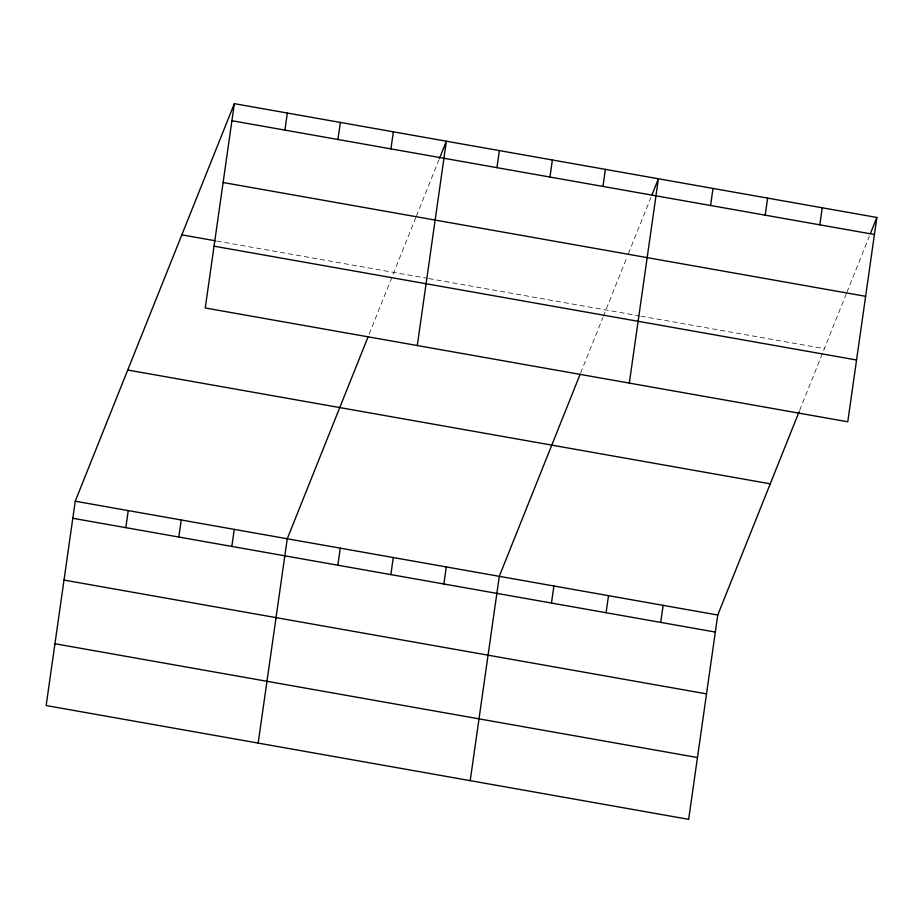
<?xml version="1.0" encoding="UTF-8"?>
<svg xmlns="http://www.w3.org/2000/svg" width="923" height="923" viewBox="0 0 923 923"><rect width="100%" height="100%" fill="white"/><g stroke="black" fill="none" stroke-linecap="round" stroke-linejoin="round"><path stroke-width="0.69" stroke-dasharray="4.62 3.46" d="M369.131 334.195L415.823 217.516M416.365 216.178L438.863 159.956M580.648 373.042L602.8 317.685M603.319 316.393L627.317 256.409M628.39 253.733L650.9 197.51M799.618 410.447L846.31 293.768M846.853 292.429L869.351 236.196M216.709 241.03L427.337 278.331M428.734 278.584L639.501 315.908M640.897 316.162L824.343 348.652"/><path stroke-width="1.38" d="M234.338 103.653L205.252 307.982L847.764 421.788L876.85 217.459L234.338 103.653L75.236 501.212L46.15 705.541L688.662 819.347L717.748 615.018L799.099 411.727M125.805 527.656L128.239 510.604M178.82 537.048L181.243 519.984M284.919 130.097L287.341 113.044M231.823 546.439L234.257 529.375M337.922 139.488L340.356 122.436M258.175 743.096L287.261 538.767L368.104 336.768M390.937 148.88L393.36 131.816M337.841 565.211L340.264 548.158M417.288 345.537L446.363 141.207L439.406 158.618M390.844 574.602L393.279 557.538M496.943 167.651L499.378 150.599M443.859 583.994L446.282 566.93M549.958 177.043L552.381 159.991M470.211 780.65L499.285 576.321L580.129 374.323M602.961 186.434L605.384 169.371M551.469 603.054L553.904 585.99M629.313 383.091L658.399 178.762L651.961 194.834M606.088 612.722L608.511 595.67M710.583 205.494L713.006 188.442M660.706 622.402L663.129 605.338M765.19 215.174L767.624 198.11M819.809 224.843L822.231 207.779M870.424 233.519L876.85 217.459M231.915 120.717L874.427 234.511M223.112 182.512L865.624 296.318M181.831 234.846L215.313 240.776M214.055 246.187L856.567 359.993M127.732 370.019L770.244 483.825M75.236 501.212L717.748 615.018M72.802 518.264L715.313 632.07M64.01 580.071L706.522 693.877M54.942 643.746L697.453 757.541"/></g></svg>
